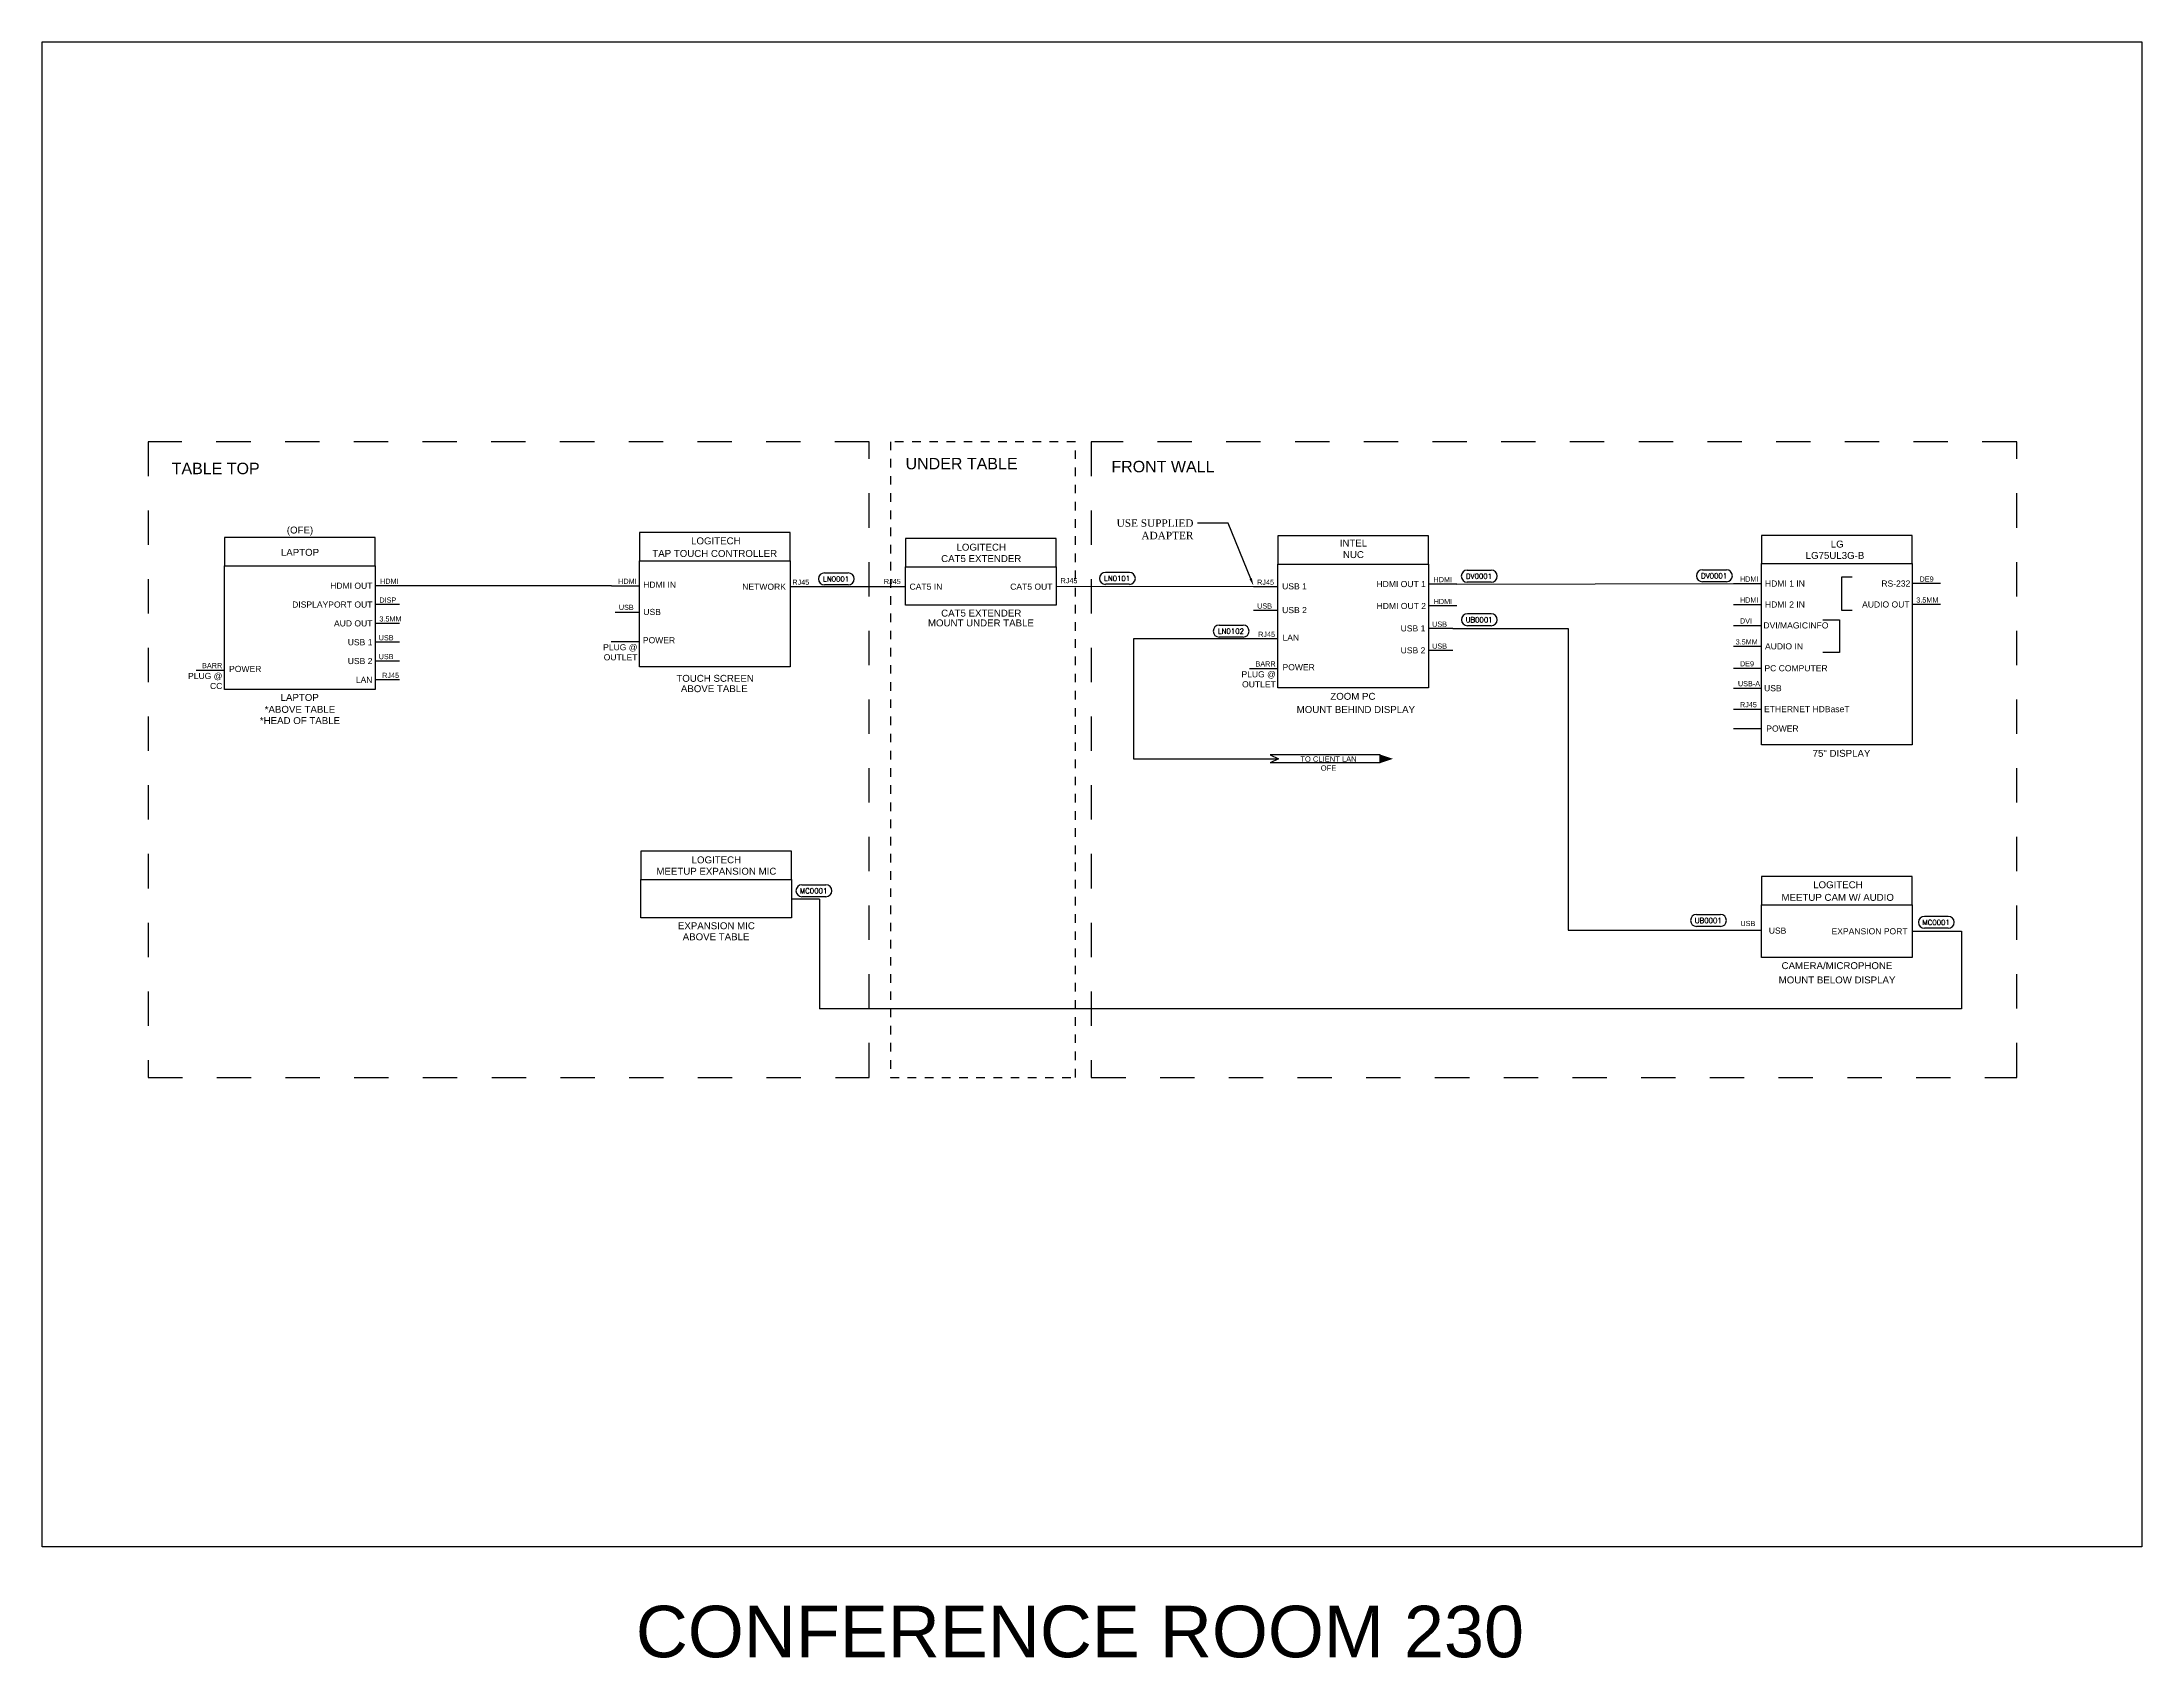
# Model space of a CAD drawing. Header units: inches. Extents: x 8 to 214, y -1 to 137.
# Drawn here: x 11.65 to 42.2, y -0.71 to 22.81 of the extents above; entities that cross this region are included whole.
import ezdxf
from ezdxf import colors
from ezdxf.entities.mleader import LeaderData, LeaderLine
from ezdxf.enums import TextEntityAlignment as Align
from ezdxf.math import Vec2, Vec3

# ---------------------------------------------------------------- set-up
doc = ezdxf.new("R2010")
doc.units = ezdxf.units.IN
doc.header["$MEASUREMENT"] = 0
doc.linetypes.add('1DASH', pattern=[1, 0.5, -0.5])
doc.linetypes.add('8DASH', pattern=[0.25, 0.125, -0.125])
for name, color, linetype in [('AV-1-DASH', 3, '1DASH'), ('AV-CABLE-AUDIO', 4, 'Continuous'), ('AV-CABLE-CNTRL', 2, 'Continuous'), ('AV-CABLE-VIDEO', 6, 'Continuous'), ('AV-CBL-AUDIO', 4, 'Continuous'), ('AV-DEVICE', 4, 'Continuous'), ('AV-NOTE', 1, 'Continuous'), ('AV-TEXT', 2, 'Continuous')]:
    doc.layers.add(name, color=color, linetype=linetype)
doc.layers.add('AV-VPRT', color=9, linetype='Continuous', plot=False)
doc.styles.add('AVCON', font='BOOKOS.TTF')
doc.styles.add('PDF Arial', font='arial.ttf')
doc.styles.get("Standard").update_dxf_attribs({"font": 'simplex.shx'})
doc.styles.add('WL-BASE', font='arial.ttf')

# ---------------------------------------------------------------- blocks, each defined once
blk = doc.blocks.new('WIRE_LABEL')
at = {"layer": 'AV-TEXT'}
for p, q in [((-0.137, 0.141), (0.143, 0.141)), ((0.143, 0), (-0.137, 0))]:
    blk.add_line(p, q, dxfattribs=at)
for centre, start, end in [((-0.137, 0.07), 90, 270), ((0.143, 0.07), 270, 90)]:
    blk.add_arc(centre, 0.0703, start, end, dxfattribs=at)
blk.add_attdef('NUMBER', text='', height=0.06, dxfattribs=at).set_placement((0, 0.039), align=Align.CENTER)

msp = doc.modelspace()

# ---------------------------------------------------------------- linework, layer by layer
at = {"color": 1}
for points in [[(14.29915, 15.18428), (16.49107, 15.18428), (16.49107, 15.59526), (14.29915, 15.59526)], [(14.29915, 15.18428), (16.49107, 15.18428), (16.49107, 13.38537), (14.29915, 13.38537)]]:
    msp.add_lwpolyline(points, close=True, dxfattribs=at)
for points in [[(20.33889, 15.25662), (22.53082, 15.25662), (22.53082, 15.6676), (20.33889, 15.6676)], [(29.62586, 15.20865), (31.81778, 15.20865), (31.81778, 15.61964), (29.62586, 15.61964)], [(36.66479, 15.21602), (38.85671, 15.21602), (38.85671, 15.62701), (36.66479, 15.62701)], [(24.21052, 15.1707), (26.40245, 15.1707), (26.40245, 15.58169), (24.21052, 15.58169)], [(20.33889, 15.25662), (22.53082, 15.25662), (22.53082, 13.71216), (20.33889, 13.71216)], [(24.21052, 15.1707), (26.40245, 15.1707), (26.40245, 14.61228), (24.21052, 14.61228)], [(29.62586, 15.20865), (31.81778, 15.20865), (31.81778, 13.40975), (29.62586, 13.40975)], [(36.66479, 15.21602), (38.85671, 15.21602), (38.85671, 12.57772), (36.66479, 12.57772)], [(20.35712, 10.62036), (22.54905, 10.62036), (22.54905, 11.03135), (20.35712, 11.03135)], [(20.35712, 10.62036), (22.54905, 10.62036), (22.54905, 10.06194), (20.35712, 10.06194)], [(36.66443, 10.25145), (38.85635, 10.25145), (38.85635, 10.66243), (36.66443, 10.66243)], [(36.66443, 10.25145), (38.85635, 10.25145), (38.85635, 9.48139), (36.66443, 9.48139)]]:
    msp.add_lwpolyline(points, close=True)
at = {"layer": 'AV-1-DASH'}
for points in [[(13.18844, 16.98967), (13.18844, 7.73883), (23.68221, 7.73883), (23.68221, 16.98967), (13.18844, 16.98967)], [(26.91271, 16.98967), (26.91271, 7.73883), (40.37641, 7.73883), (40.37641, 16.98967), (26.91271, 16.98967)]]:
    msp.add_lwpolyline(points, dxfattribs=at)
at = {"layer": 'AV-1-DASH', "linetype": '8DASH'}
msp.add_lwpolyline([(23.98977, 16.98967), (23.98977, 7.73883), (26.68119, 7.73883), (26.68119, 16.98967), (23.98977, 16.98967)], dxfattribs=at)
at = {"layer": 'AV-CABLE-AUDIO', "color": 7}
for p, q in [((37.98046, 15.01622), (37.82692, 15.01622)), ((37.82692, 15.01622), (37.82692, 14.53729)), ((37.55668, 14.39865), (37.79622, 14.39865)), ((37.79622, 14.39865), (37.79622, 13.91971)), ((37.82692, 14.53729), (37.98046, 14.53729)), ((37.79622, 13.91971), (37.55668, 13.91971))]:
    msp.add_line(p, q, dxfattribs=at)
at = {"layer": 'AV-CABLE-AUDIO', "color": 2}
for p, q in [((23.79954, 14.87962), (22.53082, 14.87962)), ((36.65882, 9.87445), (36.24783, 9.87445))]:
    msp.add_line(p, q, dxfattribs=at)
at = {"layer": 'AV-CABLE-AUDIO'}
for p, q in [((39.2677, 14.62097), (38.85671, 14.62097)), ((36.2538, 14.0118), (36.66479, 14.0118))]:
    msp.add_line(p, q, dxfattribs=at)
at = {"layer": 'AV-CABLE-AUDIO', "color": 1}
for p, q in [((19.92721, 14.08405), (20.33819, 14.08405)), ((13.88816, 13.66637), (14.29915, 13.66637)), ((29.21487, 13.69075), (29.62586, 13.69075)), ((36.2538, 12.81508), (36.66479, 12.81508))]:
    msp.add_line(p, q, dxfattribs=at)
at = {"layer": 'AV-CABLE-CNTRL'}
for p, q in [((23.79954, 14.88024), (24.21052, 14.88024)), ((29.27208, 14.87962), (26.40245, 14.88024)), ((29.62586, 14.87962), (29.27208, 14.87962)), ((20.33789, 14.50576), (19.98411, 14.50576)), ((29.62586, 14.53395), (29.27208, 14.53395)), ((16.84485, 14.07184), (16.49107, 14.07184)), ((29.62499, 14.12133), (29.27121, 14.12133)), ((32.17156, 14.26961), (31.81778, 14.26961)), ((16.84485, 13.79785), (16.49107, 13.79785)), ((32.17156, 13.95002), (31.81778, 13.95002)), ((16.84485, 13.52386), (16.49107, 13.52386)), ((36.2538, 13.69309), (36.66479, 13.69309)), ((36.2538, 13.40263), (36.66479, 13.40263)), ((36.2538, 13.09804), (36.66479, 13.09804)), ((31.11762, 12.43293), (29.51548, 12.43293)), ((29.51548, 12.43293), (29.63555, 12.37427)), ((29.63555, 12.37427), (29.51548, 12.3156)), ((31.11762, 12.3156), (29.51548, 12.3156)), ((31.11762, 12.31591), (31.11762, 12.43293)), ((22.96003, 10.3299), (22.54905, 10.3299))]:
    msp.add_line(p, q, dxfattribs=at)
at = {"layer": 'AV-CABLE-CNTRL', "color": 1}
msp.add_line((31.11762, 12.3156), (31.11762, 12.43293), dxfattribs=at)
at = {"layer": 'AV-CABLE-CNTRL'}
for points in [[(29.27121, 14.12133), (27.52785, 14.12133), (27.52785, 12.37286), (29.6284, 12.37286)], [(32.17156, 14.26961), (33.85036, 14.26961), (33.85036, 9.88006), (36.24783, 9.88006)], [(22.96003, 10.3299), (22.96003, 8.73645)], [(38.85635, 9.86642), (39.57163, 9.86642), (39.57163, 8.73645), (22.96003, 8.73645)]]:
    msp.add_lwpolyline(points, dxfattribs=at)
msp.add_solid([(31.11762, 12.43561), (31.30267, 12.37393), (31.11762, 12.31224)], dxfattribs=at)
at = {"layer": 'AV-CABLE-VIDEO'}
for p, q in [((16.90206, 14.89381), (16.49107, 14.89381)), ((32.22877, 14.91819), (31.81778, 14.91819)), ((32.23054, 14.5992), (31.81956, 14.5992))]:
    msp.add_line(p, q, dxfattribs=at)
at = {"layer": 'AV-CABLE-VIDEO', "color": 6}
for p, q in [((19.93301, 14.89381), (20.34399, 14.89381)), ((36.2538, 14.92556), (36.66479, 14.92556)), ((36.2538, 14.62097), (36.66479, 14.62097)), ((36.2538, 14.31638), (36.66479, 14.31638))]:
    msp.add_line(p, q, dxfattribs=at)
at = {"layer": 'AV-CABLE-VIDEO', "color": 2}
msp.add_line((39.2677, 14.92556), (38.85671, 14.92556), dxfattribs=at)
at = {"layer": 'AV-CABLE-VIDEO', "color": 114, "true_color": 0x139b48}
msp.add_line((16.84485, 14.61982), (16.49107, 14.61982), dxfattribs=at)
at = {"layer": 'AV-CABLE-VIDEO'}
for points in [[(18.98797, 14.89381), (16.90206, 14.89381)], [(19.93301, 14.89381), (18.98797, 14.89381)], [(32.22877, 14.91819), (36.2538, 14.92556)]]:
    msp.add_lwpolyline(points, dxfattribs=at)
at = {"layer": 'AV-CBL-AUDIO'}
msp.add_line((16.84485, 14.34583), (16.49107, 14.34583), dxfattribs=at)
at = {"layer": 'AV-VPRT'}
msp.add_lwpolyline([(11.64588, 22.80737), (42.19945, 22.80737), (42.19945, 0.90547), (11.64588, 0.90547)], close=True, dxfattribs=at)

# ---------------------------------------------------------------- block references
at = {"layer": 'AV-DEVICE', "xscale": 1.241608134679848, "yscale": 1.241608134679848, "zscale": 1.241608134679848}
for p, values in [((23.1998, 14.90627), {'NUMBER': 'LN0001'}), ((27.28893, 14.91446), {'NUMBER': 'LN0101'}), ((32.5531, 14.9463), {'NUMBER': 'DV0001'}), ((35.97457, 14.95134), {'NUMBER': 'DV0001'}), ((32.555, 14.31249), {'NUMBER': 'UB0001'}), ((28.94386, 14.14626), {'NUMBER': 'LN0102'}), ((22.8725, 10.36752), {'NUMBER': 'MC0001'}), ((35.88837, 9.93547), {'NUMBER': 'UB0001'}), ((39.20414, 9.90799), {'NUMBER': 'MC0001'})]:
    msp.add_blockref('WIRE_LABEL', p, dxfattribs=at).add_auto_attribs(values)

# ---------------------------------------------------------------- texts
at = {"style": 'WL-BASE'}
for s, height, p in [('TABLE TOP', 0.166524, (13.533, 16.60068)), ('UNDER TABLE', 0.1665244, (24.21066, 16.67121)), ('FRONT WALL', 0.166524, (27.205, 16.62799))]:
    msp.add_text(s, height=height, dxfattribs=at).set_placement(p, align=Align.MIDDLE_LEFT)
for s, height, p in [('LOGITECH', 0.100834, (21.80956, 15.54678)), ('TAP TOUCH CONTROLLER', 0.1008336, (22.34113, 15.3635)), ('TOUCH SCREEN', 0.1008336, (22.00241, 13.54609)), ('ZOOM PC', 0.100834, (31.04717, 13.28421)), ('75" DISPLAY', 0.1008336, (38.24786, 12.45452)), ('MEETUP CAM W/ AUDIO', 0.1008336, (38.5897, 10.35833)), ('LOGITECH', 0.100834, (38.1351, 10.54161)), ('CAMERA/MICROPHONE', 0.1008336, (38.56764, 9.3644))]:
    msp.add_text(s, height=height, dxfattribs=at).set_placement(p, align=Align.MIDDLE_RIGHT)
for s, height, p in [('CAT5 EXTENDER', 0.1008336, (25.31109, 14.49529)), ('EXPANSION MIC', 0.1008336, (21.45769, 9.94495)), ('CONFERENCE ROOM 230', 0.75, (26.74699, -0.32647))]:
    msp.add_text(s, height=height, dxfattribs=at).set_placement(p, align=Align.MIDDLE_CENTER)
at = {"color": 1, "style": 'WL-BASE'}
for s, height, p in [('ABOVE TABLE', 0.1008336, (21.4267, 13.39535)), ('*ABOVE TABLE', 0.1008336, (15.39891, 13.09453)), ('LAPTOP', 0.100834, (15.39511, 13.26839)), ('*HEAD OF TABLE', 0.1008336, (15.39891, 12.9309)), ('ABOVE TABLE', 0.1008336, (21.45309, 9.78445))]:
    msp.add_text(s, height=height, dxfattribs=at).set_placement(p, align=Align.MIDDLE_CENTER)
at = {"color": 1, "insert": (15.39953, 15.43028), "char_height": 0.100834, "attachment_point": 2, "style": 'WL-BASE'}
msp.add_mtext_dynamic_manual_height_columns('LAPTOP', width=3.0370483, gutter_width=1, heights=[0.11415], dxfattribs=at)
at = {"attachment_point": 2, "style": 'WL-BASE'}
for s, heights, insert, char_height in [('CAT5 EXTENDER', [0], (25.3109, 15.33941), 0.1008336), ('LOGITECH', [0], (25.3109, 15.50494), 0.100834), ('INTEL\\PNUC', [0.44475], (30.72624, 15.56504), 0.100834), ('\\pxqr;LG75UL3G-B', [0], (36.64068, 15.38473), 0.1008336), ('LG', [0], (37.76517, 15.55026), 0.100834), ('MEETUP EXPANSION MIC', [0], (21.4575, 10.78907), 0.1008336), ('LOGITECH', [0], (21.4575, 10.95461), 0.100834)]:
    msp.add_mtext_dynamic_manual_height_columns(s, width=3.0370483, gutter_width=1, heights=heights, dxfattribs=dict(at, insert=insert, char_height=char_height))
at = {"layer": 'AV-CABLE-AUDIO', "color": 2, "style": 'WL-BASE'}
for s, p in [('RJ45', (22.56333, 14.90702)), ('RJ45', (23.8947, 14.91733)), ('RJ45', (26.46511, 14.92967)), ('USB', (36.35731, 9.94043))]:
    msp.add_text(s, height=0.075347, dxfattribs=at).set_placement(p)
for s, height, p in [('NETWORK', 0.089047, (22.46978, 14.87962)), ('USB', 0.089047, (20.65083, 14.51232)), ('USB', 0.089047, (37.0251, 9.87445)), ('EXPANSION PORT', 0.0890469, (38.78838, 9.86497))]:
    msp.add_text(s, height=height, dxfattribs=at).set_placement(p, align=Align.MIDDLE_RIGHT)
at = {"layer": 'AV-CABLE-AUDIO', "style": 'WL-BASE'}
for s, p in [('AUDIO OUT', (38.81781, 14.62097)), ('AUDIO IN', (37.26701, 14.0118))]:
    msp.add_text(s, height=0.089047, dxfattribs=at).set_placement(p, align=Align.MIDDLE_RIGHT)
for p in [(38.91598, 14.64837), (36.28737, 14.0392)]:
    msp.add_text('3.5MM', height=0.075347, dxfattribs=at).set_placement(p)
at = {"layer": 'AV-CABLE-AUDIO', "color": 1, "style": 'WL-BASE'}
for s, p in [('POWER', (20.85782, 14.10111)), ('PLUG @', (20.30913, 13.99857)), ('OUTLET', (20.30913, 13.85259)), ('POWER', (30.16458, 13.70781)), ('PLUG @', (14.27008, 13.5809)), ('CC', (14.27008, 13.43492)), ('POWER', (14.83788, 13.68344)), ('PLUG @', (29.59679, 13.60527)), ('OUTLET', (29.59679, 13.45929)), ('POWER', (37.20351, 12.81508))]:
    msp.add_text(s, height=0.089047, dxfattribs=at).set_placement(p, align=Align.MIDDLE_RIGHT)
for p in [(13.97496, 13.69377), (29.30167, 13.71815)]:
    msp.add_text('BARR', height=0.075347, dxfattribs=at).set_placement(p)
at = {"layer": 'AV-CABLE-CNTRL', "style": 'WL-BASE'}
for s, p in [('RJ45', (29.32563, 14.90702)), ('USB', (20.0385, 14.54148)), ('USB', (29.32563, 14.56135)), ('USB', (31.87133, 14.29701)), ('USB', (16.54462, 14.09924)), ('RJ45', (29.34057, 14.14873)), ('USB', (16.54462, 13.82525)), ('USB', (31.87133, 13.97742)), ('DE9', (36.34993, 13.72049)), ('RJ45', (16.59546, 13.55126)), ('USB-A', (36.32059, 13.43002)), ('RJ45', (36.34993, 13.12544))]:
    msp.add_text(s, height=0.075347, dxfattribs=at).set_placement(p)
msp.add_text('CAT5 IN', height=0.089047, dxfattribs=at).set_placement((24.26815, 14.88024), align=Align.MIDDLE_LEFT)
for s, height, p in [('CAT5 OUT', 0.089047, (26.34742, 14.88024)), ('USB 1', 0.089047, (30.04839, 14.88535)), ('USB 2', 0.089047, (30.04839, 14.53967)), ('USB 1', 0.089047, (16.45362, 14.07184)), ('LAN', 0.089047, (29.93629, 14.13868)), ('USB 1', 0.089047, (31.77275, 14.27319)), ('USB 2', 0.089047, (16.45362, 13.79785)), ('USB 2', 0.089047, (31.77275, 13.95359)), ('LAN', 0.089047, (16.45362, 13.52386)), ('USB', 0.089047, (36.95689, 13.40263)), ('PC COMPUTER', 0.0890469, (37.62509, 13.69309)), ('ETHERNET HDBaseT', 0.0890469, (37.94451, 13.09804))]:
    msp.add_text(s, height=height, dxfattribs=at).set_placement(p, align=Align.MIDDLE_RIGHT)
at = {"layer": 'AV-CABLE-CNTRL', "insert": (29.15438, 12.19943), "char_height": 0.0787771, "width": 2.4182784, "attachment_point": 7, "style": 'PDF Arial'}
msp.add_mtext('\\pxqc;TO CLIENT LAN\\POFE ', dxfattribs=at)
at = {"layer": 'AV-CABLE-VIDEO', "style": 'WL-BASE'}
for p in [(16.56496, 14.92121), (31.89167, 14.94559), (31.89344, 14.6266)]:
    msp.add_text('HDMI', height=0.075347, dxfattribs=at).set_placement(p)
at = {"layer": 'AV-CABLE-VIDEO', "color": 6, "style": 'WL-BASE'}
for s, p in [('HDMI', (20.02913, 14.92121)), ('HDMI', (36.34993, 14.95296)), ('HDMI', (36.34993, 14.64837)), ('DVI', (36.34993, 14.34378))]:
    msp.add_text(s, height=0.075347, dxfattribs=at).set_placement(p)
at = {"layer": 'AV-CABLE-VIDEO', "color": 2, "style": 'WL-BASE'}
msp.add_text('RS-232', height=0.089047, dxfattribs=at).set_placement((38.82879, 14.92556), align=Align.MIDDLE_RIGHT)
msp.add_text('DE9', height=0.075347, dxfattribs=at).set_placement((38.96332, 14.95296))
at = {"layer": 'AV-CABLE-VIDEO', "style": 'WL-BASE'}
for s, p in [('HDMI OUT', (16.45362, 14.89381)), ('HDMI OUT 1', (31.78032, 14.91819)), ('HDMI OUT 2', (31.7821, 14.5992))]:
    msp.add_text(s, height=0.089047, dxfattribs=at).set_placement(p, align=Align.MIDDLE_RIGHT)
at = {"layer": 'AV-CABLE-VIDEO', "color": 114, "true_color": 0x139b48, "style": 'WL-BASE'}
msp.add_text('DISP', height=0.075347, dxfattribs=at).set_placement((16.55479, 14.64722))
at = {"layer": 'AV-CABLE-VIDEO', "color": 6, "style": 'WL-BASE'}
for s, height, p in [('HDMI IN', 0.089047, (20.86984, 14.90863)), ('HDMI 1 IN', 0.089047, (37.2944, 14.92556)), ('HDMI 2 IN', 0.089047, (37.2944, 14.62097)), ('DVI/MAGICINFO', 0.0890469, (37.6378, 14.31638))]:
    msp.add_text(s, height=height, dxfattribs=at).set_placement(p, align=Align.MIDDLE_RIGHT)
at = {"layer": 'AV-CABLE-VIDEO', "color": 114, "true_color": 0x139b48, "style": 'WL-BASE'}
msp.add_text('DISPLAYPORT OUT', height=0.0890469, dxfattribs=at).set_placement((16.45362, 14.61982), align=Align.MIDDLE_RIGHT)
at = {"layer": 'AV-CBL-AUDIO', "style": 'WL-BASE'}
msp.add_text('AUD OUT', height=0.089047, dxfattribs=at).set_placement((16.45362, 14.34583), align=Align.MIDDLE_RIGHT)
msp.add_text('3.5MM', height=0.075347, dxfattribs=at).set_placement((16.55479, 14.37323))
at = {"layer": 'AV-NOTE', "style": 'WL-BASE'}
msp.add_text('MOUNT UNDER TABLE', height=0.1008336, dxfattribs=at).set_placement((25.30649, 14.35263), align=Align.MIDDLE_CENTER)
for s, p in [('MOUNT BEHIND DISPLAY', (31.62248, 13.09246)), ('MOUNT BELOW DISPLAY', (38.61205, 9.15641))]:
    msp.add_text(s, height=0.1008336, dxfattribs=at).set_placement(p, align=Align.MIDDLE_RIGHT)
at = {"layer": 'AV-NOTE', "color": 1, "insert": (15.39953, 15.75495), "char_height": 0.100834, "attachment_point": 2, "style": 'WL-BASE'}
msp.add_mtext_dynamic_manual_height_columns('(OFE)', width=3.0370483, gutter_width=1, heights=[0], dxfattribs=at)

# ---------------------------------------------------------------- leaders
at = {"layer": 'AV-NOTE'}
ml = msp.add_multileader_mtext('Standard', dxfattribs=at)
ml.set_content('USE SUPPLIED\\PADAPTER', color=256, style='AVCON')
ml.set_leader_properties()
ml.build(insert=Vec2(0, 0))
ml.multileader.update_dxf_attribs({"dogleg_length": 0.36, "arrow_head_size": 0.10864})
ctx = ml.context
ctx.base_point, ctx.char_height, ctx.arrow_head_size, ctx.landing_gap_size, ctx.plane_origin = Vec3(27.08532, 15.80571), 0.1086407, 0.10864, 0.11174, Vec3(29.24983, 21.44222)
ctx.text_align_type = 2
notes = []
notes.append((ctx, [(1, (1, 1, 0), (28.90428, 15.80571), (-1, 0), 0.44698, [(0, [(29.27208, 14.89452)], 0, [])])]))
ctx.mtext.insert, ctx.mtext.alignment, ctx.mtext.flow_direction = Vec3(28.39811, 15.86003), 3, 5
for ctx, leaders in notes:
    for number, flags, end, landing, length, lines in leaders:
        leader = LeaderData()
        leader.index, (leader.has_last_leader_line, leader.has_dogleg_vector, leader.attachment_direction) = number, flags
        leader.last_leader_point, leader.dogleg_vector, leader.dogleg_length = Vec3(end), Vec3(landing), length
        for number, points, colour, breaks in lines:
            line = LeaderLine()
            line.index, line.vertices, line.color, line.breaks = number, Vec3.list(points), colors.encode_raw_color(colour), breaks
            leader.lines.append(line)
        ctx.leaders.append(leader)

doc.saveas('drawing.dxf')
